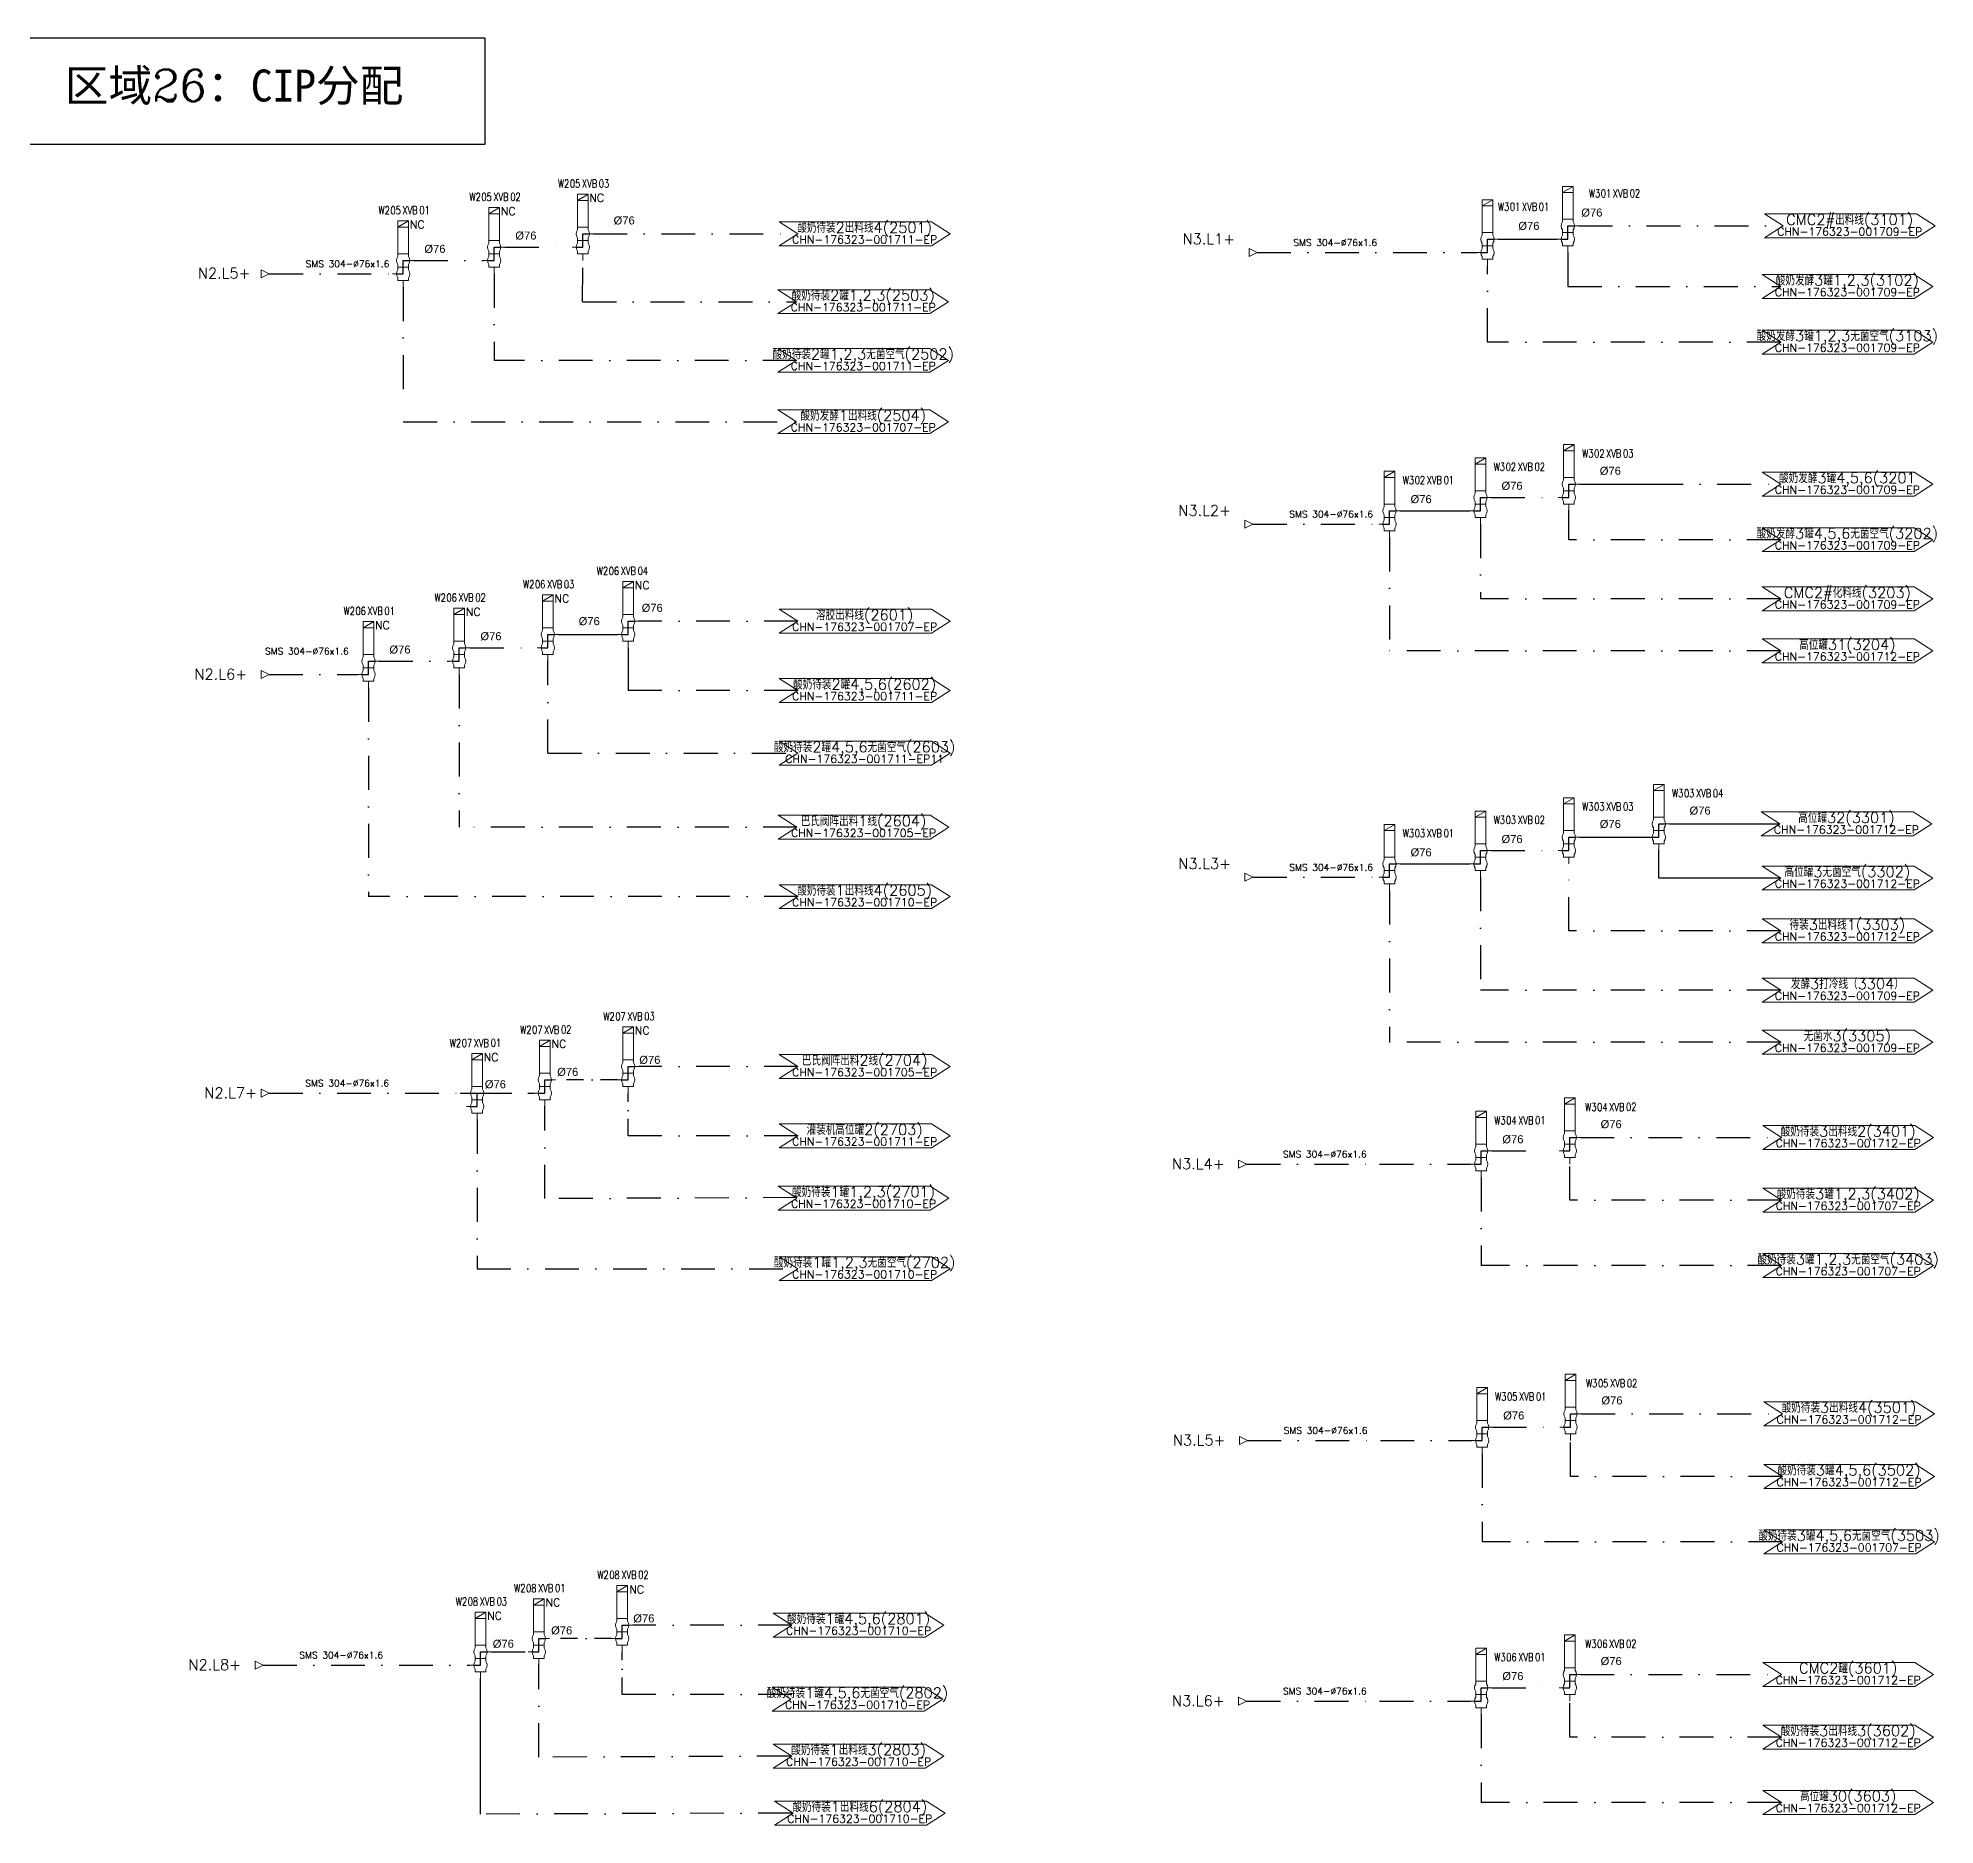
# Model space of a CAD drawing. Header units: inches. Extents: x 22846 to 24213, y 20743 to 21669.
# Drawn here: x 23501 to 24213, y 20998 to 21669 of the extents above; entities that cross this region are included whole.
import ezdxf
from ezdxf.enums import TextEntityAlignment as Align

# ---------------------------------------------------------------- set-up
doc = ezdxf.new("R2010")
doc.units = ezdxf.units.IN
doc.header["$MEASUREMENT"] = 0
doc.linetypes.add('DASHDOT2', pattern=[12.7, 6.35, -3.175, 0, -3.175])
doc.layers.add('31 Equipment', color=7, linetype='Continuous', lineweight=9)
doc.layers.add('61 Revision Cloud', color=1, linetype='Continuous', lineweight=9)
for name, color, linetype in [('DIAMETRE', 7, 'Continuous'), ('MATERIEL-DIVERS', 7, 'Continuous'), ('REPERES', 7, 'Continuous'), ('techn-data', 7, 'Continuous'), ('TEXTES', 7, 'Continuous'), ('TUYAUTERIE-NEP', 4, 'DASHDOT2'), ('TXT_FR', 7, 'Continuous')]:
    doc.layers.add(name, color=color, linetype=linetype)
doc.layers.get('REPERES').off()
doc.styles.add('ROMANC', font='romanc')
doc.styles.add('ROMANS', font='ROMANS.SHX')
doc.styles.get("Standard").update_dxf_attribs({"font": 'arial.ttf'})
doc.styles.add('USER1', font='TXT.SHX', dxfattribs={"bigfont": 'gbcbig.shx'})

# ---------------------------------------------------------------- blocks, each defined once
blk = doc.blocks.new('APV-SIGN-ARW-FLOW-1')
at = {"layer": '31 Equipment'}
for p, q in [((-1.5, -1.5), (-1.5, 1.5)), ((-1.5, 1.5), (1.5, 0)), ((1.5, 0), (-1.5, -1.5))]:
    blk.add_line(p, q, dxfattribs=at)
blk = doc.blocks.new('SMS-316-76')
at = {"layer": 'techn-data', "style": 'ROMANS'}
blk.add_text('SMS 304-%%C76x1.6', height=2.5, dxfattribs=at).set_placement((1.64, 2.84), align=Align.MIDDLE_CENTER)
blk = doc.blocks.new('APV-SIGN-ARW-DWG-1')
at = {"layer": '31 Equipment'}
for p, q in [((-32, 4.49), (25, 4.49)), ((-32, 4.49), (-25, 0)), ((-25, 0), (-32, -4.49)), ((25, 4.49), (32, 0)), ((32, 0), (25, -4.49)), ((-32, -4.49), (25, -4.49))]:
    blk.add_line(p, q, dxfattribs=at)
at = {"layer": '31 Equipment', "style": 'ROMANS', "width": 0.8}
for tag, p in [('TEXT1', (0, 0.37)), ('TEXT2', (0, -3.63))]:
    blk.add_attdef(tag, text='', height=3, dxfattribs=at).set_placement(p, align=Align.CENTER)
blk = doc.blocks.new('REPNORM1')
at = {"layer": 'TEXTES', "style": 'ROMANS', "width": 0.75}
for tag, p in [('ZONE', (-9.75, -1.25)), ('SOUSZONE', (-5.25, -1.25)), ('ELEMENT', (-0.75, -1.25)), ('NUM', (5.59, -1.22))]:
    blk.add_attdef(tag, p, '', height=3, dxfattribs=at)
blk = doc.blocks.new('APV-VLV-SSEAT-SW43-11')
at = {"layer": '31 Equipment', "ltscale": 38}
for p, q in [((-2, 6.5), (-2, 7.5)), ((2, 6.5), (2, 7.5)), ((-4, 0), (-2.5, 0)), ((-2, 2.5), (-2, 3.5)), ((-2, 2.5), (2, 2.5)), ((-2, 1.5), (-2, 2.5)), ((2, 2.5), (2, 3.5)), ((2, 1.5), (2, 2.5)), ((2.5, 5), (4, 5)), ((-2, -2.5), (-2, -1.5)), ((-2, -2.5), (2, -2.5)), ((0, -5), (0, -2.5)), ((2, -2.5), (2, -1.5))]:
    blk.add_line(p, q, dxfattribs=at)
at = {"layer": '31 Equipment', "lineweight": 30}
for p, q in [((-2.5, 0), (0, 0)), ((0, 5), (2.5, 5))]:
    blk.add_line(p, q, dxfattribs=at)
at = {"layer": '31 Equipment', "lineweight": 30, "ltscale": 38}
blk.add_line((0, 0), (0, 5), dxfattribs=at)
at = {"layer": '31 Equipment', "ltscale": 38}
blk.add_lwpolyline([(-2, 7.5), (2, 7.5), (2, 17.5), (-2, 17.5)], close=True, dxfattribs=at)
for centre, start, end in [((0, 5), 143.1301, 216.8699), ((0, 0), 143.1301, 216.8699), ((0, 5), 323.1301, 36.8699), ((0, 0), 323.1301, 36.8699)]:
    blk.add_arc(centre, 2.5, start, end, dxfattribs=at)
blk = doc.blocks.new('A$C67AE6050')
at = {"layer": '31 Equipment'}
for p, q in [((2, 22.5), (2, 24.84)), ((2, 24.84), (6, 24.84)), ((2, 22.5), (6, 24.84)), ((6, 24.84), (6, 22.5))]:
    blk.add_line(p, q, dxfattribs=at)
blk.add_blockref('APV-VLV-SSEAT-SW43-11', (4, 5), dxfattribs=at)

msp = doc.modelspace()

# ---------------------------------------------------------------- linework, layer by layer
at = {"layer": 'MATERIEL-DIVERS'}
msp.add_lwpolyline([(23668.9, 21668.53), (23668.9, 21628.53), (23458.12, 21628.53), (23458.12, 21668.53)], close=True, dxfattribs=at)
at = {"layer": 'TUYAUTERIE-NEP', "ltscale": 2}
for p, q in [((24079.03, 21598.04), (24155.7, 21598.04)), ((23676.47, 21590.08), (23701.65, 21590.08)), ((23709.65, 21595.08), (23785.84, 21595.08)), ((23642.37, 21585.08), (23668.47, 21585.08)), ((23705.55, 21569.65), (23705.65, 21585.29)), ((23958.5, 21588.04), (24040.88, 21588.04)), ((24044.88, 21554.51), (24044.88, 21583.04)), ((23588.14, 21580.08), (23634.37, 21580.08)), ((23638.37, 21575.08), (23638.37, 21524.65)), ((23672.47, 21580.08), (23672.47, 21547.65)), ((24075.03, 21575.33), (24154.82, 21575.33)), ((23705.55, 21569.65), (23785.84, 21569.65)), ((24154.82, 21554.51), (24044.88, 21554.51)), ((23785.84, 21547.65), (23672.47, 21547.65)), ((23638.37, 21524.65), (23785.84, 21524.65)), ((24046.23, 21496.23), (24071.41, 21496.23)), ((24105.56, 21501.23), (24154.82, 21501.23)), ((24075.41, 21480.41), (24075.41, 21491.44)), ((23956.95, 21486.23), (24004.13, 21486.23)), ((24042.23, 21486.23), (24042.23, 21458.22)), ((24008.13, 21481.23), (24008.13, 21438.7)), ((24154.82, 21480.41), (24075.41, 21480.41)), ((24154.82, 21458.22), (24042.23, 21458.22)), ((23786.36, 21449.84), (23726.7, 21449.84)), ((23663.37, 21439.84), (23688.55, 21439.84)), ((23629.27, 21434.84), (23655.37, 21434.84)), ((23692.55, 21400.34), (23692.55, 21435.05)), ((24154.82, 21438.7), (24008.13, 21438.7)), ((23588.03, 21429.84), (23621.27, 21429.84)), ((23659.37, 21429.84), (23659.37, 21372.57)), ((23625.27, 21424.84), (23625.27, 21346.57)), ((23786.36, 21423.84), (23722.7, 21423.84)), ((23692.55, 21400.34), (23786.36, 21400.34)), ((23785.94, 21372.57), (23659.37, 21372.57)), ((24105.56, 21368.82), (24106.58, 21368.82)), ((24046.23, 21363.82), (24071.41, 21363.82)), ((24109.08, 21353.56), (24109.08, 21364.02)), ((23956.95, 21353.82), (24004.13, 21353.82)), ((24042.23, 21353.82), (24042.23, 21311.51)), ((24075.41, 21333.7), (24075.41, 21359.02)), ((24008.13, 21348.82), (24008.13, 21292)), ((23786.36, 21346.57), (23625.27, 21346.57)), ((24154.82, 21333.7), (24075.41, 21333.7)), ((24154.82, 21311.51), (24042.23, 21311.51)), ((24154.82, 21292), (24008.13, 21292)), ((23786.36, 21282.86), (23726.7, 21282.86)), ((23588.03, 21272.86), (23662.03, 21272.86)), ((23659.74, 21272.86), (23687.49, 21272.86)), ((23666.03, 21272.86), (23687.49, 21272.86)), ((23666.03, 21262.86), (23666.03, 21207.08)), ((23691.49, 21233.35), (23691.49, 21268.06)), ((23786.36, 21256.86), (23722.7, 21256.86)), ((24079.73, 21256.24), (24155.13, 21256.24)), ((24046.54, 21251.24), (24071.73, 21251.24)), ((23954.57, 21246.24), (24004.44, 21246.24)), ((24004.44, 21246.24), (24038.54, 21246.24)), ((24042.54, 21241.24), (24042.54, 21208.24)), ((24075.73, 21232.74), (24075.73, 21246.45)), ((23785.94, 21233.73), (23691.49, 21233.35)), ((24155.13, 21232.74), (24075.73, 21232.74)), ((23666.03, 21207.08), (23786.36, 21207.08)), ((24155.13, 21208.24), (24042.54, 21208.24)), ((24046.85, 21147.67), (24072.04, 21147.67)), ((24080.04, 21152.67), (24155.45, 21152.67)), ((23954.88, 21142.67), (24004.75, 21142.67)), ((24004.75, 21142.67), (24038.85, 21142.67)), ((24076.04, 21129.17), (24076.04, 21142.87)), ((24042.85, 21137.67), (24042.85, 21104.67)), ((24155.45, 21129.17), (24076.04, 21129.17)), ((24155.45, 21104.67), (24042.85, 21104.67)), ((23784.1, 21073.45), (23724.44, 21073.45)), ((23671.35, 21063.45), (23685.23, 21063.45)), ((23585.77, 21058.45), (23663.35, 21058.45)), ((23689.23, 21023.94), (23689.23, 21058.65)), ((24046.54, 21049.97), (24071.73, 21049.97)), ((24079.73, 21054.97), (24155.13, 21054.97)), ((23784.1, 21047.45), (23720.44, 21047.45)), ((23954.57, 21044.97), (24004.44, 21044.97)), ((24004.44, 21044.97), (24038.54, 21044.97)), ((24075.73, 21031.47), (24075.73, 21045.17)), ((24042.54, 21039.97), (24042.54, 21006.97)), ((24155.13, 21031.47), (24075.73, 21031.47)), ((23783.68, 21024.32), (23689.23, 21023.94)), ((24155.13, 21006.97), (24042.54, 21006.97)), ((23784.1, 21002.97), (23667.35, 21002.59))]:
    msp.add_line(p, q, dxfattribs=at)
at = {"layer": 'TUYAUTERIE-NEP', "linetype": 'ByBlock'}
for p, q in [((24048.88, 21593.04), (24071.03, 21593.04)), ((24075.03, 21588.04), (24075.03, 21575.33)), ((24079.41, 21501.23), (24105.56, 21501.23)), ((24012.13, 21491.23), (24038.23, 21491.23)), ((23696.55, 21444.84), (23718.7, 21444.84)), ((23722.7, 21439.84), (23722.7, 21423.84)), ((24079.41, 21368.82), (24105.56, 21368.82)), ((24113.08, 21373.82), (24154.48, 21373.82)), ((24012.13, 21358.82), (24038.23, 21358.82)), ((24154.82, 21353.56), (24109.08, 21353.56)), ((23667.35, 21002.59), (23667.35, 21053.45))]:
    msp.add_line(p, q, dxfattribs=at)
at = {"layer": 'TUYAUTERIE-NEP'}
for p, q in [((23718.7, 21277.86), (23695.49, 21277.86)), ((23722.7, 21256.86), (23722.7, 21272.86)), ((23716.44, 21068.45), (23693.23, 21068.45)), ((23720.44, 21047.45), (23720.44, 21063.45))]:
    msp.add_line(p, q, dxfattribs=at)

# ---------------------------------------------------------------- block references
at = {"layer": '61 Revision Cloud'}
for p in [(23701.65, 21585.08), (24071.03, 21588.04), (23668.47, 21580.08), (24040.88, 21583.04), (23634.37, 21575.08), (24038.23, 21486.23), (24071.41, 21491.23), (24004.13, 21481.23), (23718.7, 21439.84), (23655.37, 21429.84), (23688.55, 21434.84), (23621.27, 21424.84), (24071.41, 21358.82), (24105.08, 21363.82), (24038.23, 21353.82), (24004.13, 21348.82), (23718.7, 21272.86), (23687.49, 21267.86), (23662.03, 21262.86), (24071.73, 21246.24), (24038.54, 21241.24), (24038.85, 21137.67), (24072.04, 21142.67), (23716.44, 21063.45), (23663.35, 21053.45), (23685.23, 21058.45), (24071.73, 21044.97), (24038.54, 21039.97)]:
    msp.add_blockref('A$C67AE6050', p, dxfattribs=at)
at = {"layer": 'MATERIEL-DIVERS'}
ref = msp.add_blockref('APV-SIGN-ARW-DWG-1', (24180.7, 21598.04), dxfattribs=at)
ref.add_attrib('TEXT1', 'CMC2#出料线(3101)', dxfattribs={"layer": '31 Equipment', "height": 4, "style": 'USER1'}).set_placement((24180.7, 21598.41), align=Align.CENTER)
ref.add_attrib('TEXT2', 'CHN-176323-001709-EP', dxfattribs={"layer": '31 Equipment', "height": 3, "style": 'USER1'}).set_placement((24180.7, 21594.41), align=Align.CENTER)
ref = msp.add_blockref('APV-SIGN-ARW-DWG-1', (23811.36, 21595.08), dxfattribs=at)
ref.add_attrib('TEXT1', '酸奶待装2出料线4(2501)', dxfattribs={"layer": '31 Equipment', "height": 4, "style": 'USER1'}).set_placement((23811.36, 21595.45), align=Align.CENTER)
ref.add_attrib('TEXT2', 'CHN-176323-001711-EP', dxfattribs={"layer": '31 Equipment', "height": 3, "style": 'USER1'}).set_placement((23811.36, 21591.45), align=Align.CENTER)
at = {"layer": 'MATERIEL-DIVERS', "xscale": -1, "rotation": 180}
for p in [(23957, 21588.04), (23586.64, 21580.08), (23955.45, 21486.23), (23586.53, 21429.84), (23955.45, 21353.82), (23586.53, 21272.86), (23953.07, 21246.24), (23953.07, 21246.24), (23953.38, 21142.67), (23953.38, 21142.67), (23584.27, 21058.45), (23953.07, 21044.97), (23953.07, 21044.97)]:
    msp.add_blockref('APV-SIGN-ARW-FLOW-1', p, dxfattribs=at)
at = {"layer": 'MATERIEL-DIVERS'}
ref = msp.add_blockref('APV-SIGN-ARW-DWG-1', (23810.84, 21569.65), dxfattribs=at)
ref.add_attrib('TEXT1', '酸奶待装2罐1,2,3(2503)', dxfattribs={"layer": '31 Equipment', "height": 4, "style": 'USER1'}).set_placement((23810.84, 21570.03), align=Align.CENTER)
ref.add_attrib('TEXT2', 'CHN-176323-001711-EP', dxfattribs={"layer": '31 Equipment', "height": 3, "style": 'USER1'}).set_placement((23810.84, 21566.03), align=Align.CENTER)
ref = msp.add_blockref('APV-SIGN-ARW-DWG-1', (24179.82, 21575.33), dxfattribs=at)
ref.add_attrib('TEXT1', '酸奶发酵3罐1,2,3(3102)', dxfattribs={"layer": '31 Equipment', "height": 4, "style": 'USER1'}).set_placement((24179.82, 21575.71), align=Align.CENTER)
ref.add_attrib('TEXT2', 'CHN-176323-001709-EP', dxfattribs={"layer": '31 Equipment', "height": 3, "style": 'USER1'}).set_placement((24179.82, 21571.71), align=Align.CENTER)
ref = msp.add_blockref('APV-SIGN-ARW-DWG-1', (24179.82, 21554.51), dxfattribs=at)
ref.add_attrib('TEXT1', '酸奶发酵3罐1,2,3无菌空气(3103)', dxfattribs={"layer": '31 Equipment', "height": 4, "style": 'USER1'}).set_placement((24179.82, 21554.88), align=Align.CENTER)
ref.add_attrib('TEXT2', 'CHN-176323-001709-EP', dxfattribs={"layer": '31 Equipment', "height": 3, "style": 'USER1'}).set_placement((24179.82, 21550.88), align=Align.CENTER)
ref = msp.add_blockref('APV-SIGN-ARW-DWG-1', (23810.84, 21547.65), dxfattribs=at)
ref.add_attrib('TEXT1', '酸奶待装2罐1,2,3无菌空气(2502)', dxfattribs={"layer": '31 Equipment', "height": 4, "style": 'USER1'}).set_placement((23810.84, 21548.03), align=Align.CENTER)
ref.add_attrib('TEXT2', 'CHN-176323-001711-EP', dxfattribs={"layer": '31 Equipment', "height": 3, "style": 'USER1'}).set_placement((23810.84, 21544.03), align=Align.CENTER)
ref = msp.add_blockref('APV-SIGN-ARW-DWG-1', (23810.84, 21524.65), dxfattribs=at)
ref.add_attrib('TEXT1', '酸奶发酵1出料线(2504)', dxfattribs={"layer": '31 Equipment', "height": 4, "style": 'USER1'}).set_placement((23810.84, 21525.03), align=Align.CENTER)
ref.add_attrib('TEXT2', 'CHN-176323-001707-EP', dxfattribs={"layer": '31 Equipment', "height": 3, "style": 'USER1'}).set_placement((23810.84, 21521.03), align=Align.CENTER)
ref = msp.add_blockref('APV-SIGN-ARW-DWG-1', (24179.82, 21501.23), dxfattribs=at)
ref.add_attrib('TEXT1', '酸奶发酵3罐4,5,6(3201', dxfattribs={"layer": '31 Equipment', "height": 4, "style": 'USER1'}).set_placement((24179.82, 21501.61), align=Align.CENTER)
ref.add_attrib('TEXT2', 'CHN-176323-001709-EP', dxfattribs={"layer": '31 Equipment', "height": 3, "style": 'USER1'}).set_placement((24179.82, 21497.61), align=Align.CENTER)
ref = msp.add_blockref('APV-SIGN-ARW-DWG-1', (24179.82, 21480.41), dxfattribs=at)
ref.add_attrib('TEXT1', '酸奶发酵3罐4,5,6无菌空气(3202)', dxfattribs={"layer": '31 Equipment', "height": 4, "style": 'USER1'}).set_placement((24179.82, 21480.78), align=Align.CENTER)
ref.add_attrib('TEXT2', 'CHN-176323-001709-EP', dxfattribs={"layer": '31 Equipment', "height": 3, "style": 'USER1'}).set_placement((24179.82, 21476.78), align=Align.CENTER)
ref = msp.add_blockref('APV-SIGN-ARW-DWG-1', (24179.82, 21458.22), dxfattribs=at)
ref.add_attrib('TEXT1', 'CMC2#化料线(3203)', dxfattribs={"layer": '31 Equipment', "height": 4, "style": 'USER1'}).set_placement((24179.82, 21458.59), align=Align.CENTER)
ref.add_attrib('TEXT2', 'CHN-176323-001709-EP', dxfattribs={"layer": '31 Equipment', "height": 3, "style": 'USER1'}).set_placement((24179.82, 21454.59), align=Align.CENTER)
ref = msp.add_blockref('APV-SIGN-ARW-DWG-1', (23811.36, 21449.84), dxfattribs=at)
ref.add_attrib('TEXT1', '溶胶出料线(2601)', dxfattribs={"layer": '31 Equipment', "height": 4, "style": 'USER1'}).set_placement((23811.36, 21450.22), align=Align.CENTER)
ref.add_attrib('TEXT2', 'CHN-176323-001707-EP', dxfattribs={"layer": '31 Equipment', "height": 3, "style": 'USER1'}).set_placement((23811.36, 21446.22), align=Align.CENTER)
ref = msp.add_blockref('APV-SIGN-ARW-DWG-1', (24179.82, 21438.7), dxfattribs=at)
ref.add_attrib('TEXT1', '高位罐31(3204)', dxfattribs={"layer": '31 Equipment', "height": 4, "style": 'USER1'}).set_placement((24179.82, 21439.08), align=Align.CENTER)
ref.add_attrib('TEXT2', 'CHN-176323-001712-EP', dxfattribs={"layer": '31 Equipment', "height": 3, "style": 'USER1'}).set_placement((24179.82, 21435.08), align=Align.CENTER)
ref = msp.add_blockref('APV-SIGN-ARW-DWG-1', (23811.36, 21423.85), dxfattribs=at)
ref.add_attrib('TEXT1', '酸奶待装2罐4,5,6(2602)', dxfattribs={"layer": '31 Equipment', "height": 4, "style": 'USER1'}).set_placement((23811.36, 21424.22), align=Align.CENTER)
ref.add_attrib('TEXT2', 'CHN-176323-001711-EP', dxfattribs={"layer": '31 Equipment', "height": 3, "style": 'USER1'}).set_placement((23811.36, 21420.22), align=Align.CENTER)
ref = msp.add_blockref('APV-SIGN-ARW-DWG-1', (23811.36, 21400.34), dxfattribs=at)
ref.add_attrib('TEXT1', '酸奶待装2罐4,5,6无菌空气(2603)', dxfattribs={"layer": '31 Equipment', "height": 4, "style": 'USER1'}).set_placement((23811.36, 21400.72), align=Align.CENTER)
ref.add_attrib('TEXT2', 'CHN-176323-001711-EP11', dxfattribs={"layer": '31 Equipment', "height": 3, "style": 'USER1'}).set_placement((23811.36, 21396.72), align=Align.CENTER)
ref = msp.add_blockref('APV-SIGN-ARW-DWG-1', (23810.94, 21372.57), dxfattribs=at)
ref.add_attrib('TEXT1', '巴氏阀阵出料1线(2604)', dxfattribs={"layer": '31 Equipment', "height": 4, "style": 'USER1'}).set_placement((23810.94, 21372.94), align=Align.CENTER)
ref.add_attrib('TEXT2', 'CHN-176323-001705-EP', dxfattribs={"layer": '31 Equipment', "height": 3, "style": 'USER1'}).set_placement((23810.94, 21368.94), align=Align.CENTER)
ref = msp.add_blockref('APV-SIGN-ARW-DWG-1', (24179.48, 21373.82), dxfattribs=at)
ref.add_attrib('TEXT1', '高位罐32(3301)', dxfattribs={"layer": '31 Equipment', "height": 4, "style": 'USER1'}).set_placement((24179.48, 21374.19), align=Align.CENTER)
ref.add_attrib('TEXT2', 'CHN-176323-001712-EP', dxfattribs={"layer": '31 Equipment', "height": 3, "style": 'USER1'}).set_placement((24179.48, 21370.19), align=Align.CENTER)
ref = msp.add_blockref('APV-SIGN-ARW-DWG-1', (24179.82, 21353.56), dxfattribs=at)
ref.add_attrib('TEXT1', '高位罐3无菌空气(3302)', dxfattribs={"layer": '31 Equipment', "height": 4, "style": 'USER1'}).set_placement((24179.82, 21353.93), align=Align.CENTER)
ref.add_attrib('TEXT2', 'CHN-176323-001712-EP', dxfattribs={"layer": '31 Equipment', "height": 3, "style": 'USER1'}).set_placement((24179.82, 21349.93), align=Align.CENTER)
ref = msp.add_blockref('APV-SIGN-ARW-DWG-1', (23811.36, 21346.57), dxfattribs=at)
ref.add_attrib('TEXT1', '酸奶待装1出料线4(2605)', dxfattribs={"layer": '31 Equipment', "height": 4, "style": 'USER1'}).set_placement((23811.36, 21346.94), align=Align.CENTER)
ref.add_attrib('TEXT2', 'CHN-176323-001710-EP', dxfattribs={"layer": '31 Equipment', "height": 3, "style": 'USER1'}).set_placement((23811.36, 21342.94), align=Align.CENTER)
ref = msp.add_blockref('APV-SIGN-ARW-DWG-1', (24179.82, 21333.7), dxfattribs=at)
ref.add_attrib('TEXT1', '待装3出料线1(3303)', dxfattribs={"layer": '31 Equipment', "height": 4, "style": 'USER1'}).set_placement((24179.82, 21334.08), align=Align.CENTER)
ref.add_attrib('TEXT2', 'CHN-176323-001712-EP', dxfattribs={"layer": '31 Equipment', "height": 3, "style": 'USER1'}).set_placement((24179.82, 21330.08), align=Align.CENTER)
ref = msp.add_blockref('APV-SIGN-ARW-DWG-1', (24179.82, 21311.51), dxfattribs=at)
ref.add_attrib('TEXT1', '发酵3打冷线（3304）', dxfattribs={"layer": '31 Equipment', "height": 4, "style": 'USER1'}).set_placement((24179.82, 21311.89), align=Align.CENTER)
ref.add_attrib('TEXT2', 'CHN-176323-001709-EP', dxfattribs={"layer": '31 Equipment', "height": 3, "style": 'USER1'}).set_placement((24179.82, 21307.89), align=Align.CENTER)
ref = msp.add_blockref('APV-SIGN-ARW-DWG-1', (24179.82, 21292), dxfattribs=at)
ref.add_attrib('TEXT1', '无菌水3(3305)', dxfattribs={"layer": '31 Equipment', "height": 4, "style": 'USER1'}).set_placement((24179.82, 21292.37), align=Align.CENTER)
ref.add_attrib('TEXT2', 'CHN-176323-001709-EP', dxfattribs={"layer": '31 Equipment', "height": 3, "style": 'USER1'}).set_placement((24179.82, 21288.37), align=Align.CENTER)
ref = msp.add_blockref('APV-SIGN-ARW-DWG-1', (23811.36, 21282.86), dxfattribs=at)
ref.add_attrib('TEXT1', '巴氏阀阵出料2线(2704)', dxfattribs={"layer": '31 Equipment', "height": 4, "style": 'USER1'}).set_placement((23811.36, 21283.23), align=Align.CENTER)
ref.add_attrib('TEXT2', 'CHN-176323-001705-EP', dxfattribs={"layer": '31 Equipment', "height": 3, "style": 'USER1'}).set_placement((23811.36, 21279.23), align=Align.CENTER)
ref = msp.add_blockref('APV-SIGN-ARW-DWG-1', (23811.36, 21256.86), dxfattribs=at)
ref.add_attrib('TEXT1', '灌装机高位罐2(2703)', dxfattribs={"layer": '31 Equipment', "height": 4, "style": 'USER1'}).set_placement((23811.36, 21257.23), align=Align.CENTER)
ref.add_attrib('TEXT2', 'CHN-176323-001711-EP', dxfattribs={"layer": '31 Equipment', "height": 3, "style": 'USER1'}).set_placement((23811.36, 21253.23), align=Align.CENTER)
ref = msp.add_blockref('APV-SIGN-ARW-DWG-1', (24180.13, 21256.24), dxfattribs=at)
ref.add_attrib('TEXT1', '酸奶待装3出料线2(3401)', dxfattribs={"layer": '31 Equipment', "height": 4, "style": 'USER1'}).set_placement((24180.13, 21256.62), align=Align.CENTER)
ref.add_attrib('TEXT2', 'CHN-176323-001712-EP', dxfattribs={"layer": '31 Equipment', "height": 3, "style": 'USER1'}).set_placement((24180.13, 21252.62), align=Align.CENTER)
ref = msp.add_blockref('APV-SIGN-ARW-DWG-1', (23810.94, 21233.54), dxfattribs=at)
ref.add_attrib('TEXT1', '酸奶待装1罐1,2,3(2701)', dxfattribs={"layer": '31 Equipment', "height": 4, "style": 'USER1'}).set_placement((23810.94, 21233.91), align=Align.CENTER)
ref.add_attrib('TEXT2', 'CHN-176323-001710-EP', dxfattribs={"layer": '31 Equipment', "height": 3, "style": 'USER1'}).set_placement((23810.94, 21229.91), align=Align.CENTER)
ref = msp.add_blockref('APV-SIGN-ARW-DWG-1', (24180.13, 21232.74), dxfattribs=at)
ref.add_attrib('TEXT1', '酸奶待装3罐1,2,3(3402)', dxfattribs={"layer": '31 Equipment', "height": 4, "style": 'USER1'}).set_placement((24180.13, 21233.12), align=Align.CENTER)
ref.add_attrib('TEXT2', 'CHN-176323-001707-EP', dxfattribs={"layer": '31 Equipment', "height": 3, "style": 'USER1'}).set_placement((24180.13, 21229.12), align=Align.CENTER)
ref = msp.add_blockref('APV-SIGN-ARW-DWG-1', (23811.36, 21207.08), dxfattribs=at)
ref.add_attrib('TEXT1', '酸奶待装1罐1,2,3无菌空气(2702)', dxfattribs={"layer": '31 Equipment', "height": 4, "style": 'USER1'}).set_placement((23811.36, 21207.45), align=Align.CENTER)
ref.add_attrib('TEXT2', 'CHN-176323-001710-EP', dxfattribs={"layer": '31 Equipment', "height": 3, "style": 'USER1'}).set_placement((23811.36, 21203.45), align=Align.CENTER)
ref = msp.add_blockref('APV-SIGN-ARW-DWG-1', (24180.13, 21208.24), dxfattribs=at)
ref.add_attrib('TEXT1', '酸奶待装3罐1,2,3无菌空气(3403)', dxfattribs={"layer": '31 Equipment', "height": 4, "style": 'USER1'}).set_placement((24180.13, 21208.62), align=Align.CENTER)
ref.add_attrib('TEXT2', 'CHN-176323-001707-EP', dxfattribs={"layer": '31 Equipment', "height": 3, "style": 'USER1'}).set_placement((24180.13, 21204.62), align=Align.CENTER)
ref = msp.add_blockref('APV-SIGN-ARW-DWG-1', (24180.45, 21152.67), dxfattribs=at)
ref.add_attrib('TEXT1', '酸奶待装3出料线4(3501)', dxfattribs={"layer": '31 Equipment', "height": 4, "style": 'USER1'}).set_placement((24180.45, 21153.04), align=Align.CENTER)
ref.add_attrib('TEXT2', 'CHN-176323-001712-EP', dxfattribs={"layer": '31 Equipment', "height": 3, "style": 'USER1'}).set_placement((24180.45, 21149.04), align=Align.CENTER)
ref = msp.add_blockref('APV-SIGN-ARW-DWG-1', (24180.45, 21129.17), dxfattribs=at)
ref.add_attrib('TEXT1', '酸奶待装3罐4,5,6(3502)', dxfattribs={"layer": '31 Equipment', "height": 4, "style": 'USER1'}).set_placement((24180.45, 21129.54), align=Align.CENTER)
ref.add_attrib('TEXT2', 'CHN-176323-001712-EP', dxfattribs={"layer": '31 Equipment', "height": 3, "style": 'USER1'}).set_placement((24180.45, 21125.54), align=Align.CENTER)
ref = msp.add_blockref('APV-SIGN-ARW-DWG-1', (24180.45, 21104.67), dxfattribs=at)
ref.add_attrib('TEXT1', '酸奶待装3罐4,5,6无菌空气(3503)', dxfattribs={"layer": '31 Equipment', "height": 4, "style": 'USER1'}).set_placement((24180.45, 21105.04), align=Align.CENTER)
ref.add_attrib('TEXT2', 'CHN-176323-001707-EP', dxfattribs={"layer": '31 Equipment', "height": 3, "style": 'USER1'}).set_placement((24180.45, 21101.04), align=Align.CENTER)
ref = msp.add_blockref('APV-SIGN-ARW-DWG-1', (23809.1, 21073.45), dxfattribs=at)
ref.add_attrib('TEXT1', '酸奶待装1罐4,5,6(2801)', dxfattribs={"layer": '31 Equipment', "height": 4, "style": 'USER1'}).set_placement((23809.1, 21073.83), align=Align.CENTER)
ref.add_attrib('TEXT2', 'CHN-176323-001710-EP', dxfattribs={"layer": '31 Equipment', "height": 3, "style": 'USER1'}).set_placement((23809.1, 21069.83), align=Align.CENTER)
ref = msp.add_blockref('APV-SIGN-ARW-DWG-1', (24180.13, 21054.97), dxfattribs=at)
ref.add_attrib('TEXT1', 'CMC2罐(3601)', dxfattribs={"layer": '31 Equipment', "height": 4, "style": 'USER1'}).set_placement((24180.13, 21055.34), align=Align.CENTER)
ref.add_attrib('TEXT2', 'CHN-176323-001712-EP', dxfattribs={"layer": '31 Equipment', "height": 3, "style": 'USER1'}).set_placement((24180.13, 21051.34), align=Align.CENTER)
ref = msp.add_blockref('APV-SIGN-ARW-DWG-1', (23808.68, 21045.68), dxfattribs=at)
ref.add_attrib('TEXT1', '酸奶待装1罐4,5,6无菌空气(2802)', dxfattribs={"layer": '31 Equipment', "height": 4, "style": 'USER1'}).set_placement((23808.68, 21046.05), align=Align.CENTER)
ref.add_attrib('TEXT2', 'CHN-176323-001710-EP', dxfattribs={"layer": '31 Equipment', "height": 3, "style": 'USER1'}).set_placement((23808.68, 21042.05), align=Align.CENTER)
ref = msp.add_blockref('APV-SIGN-ARW-DWG-1', (24180.13, 21031.47), dxfattribs=at)
ref.add_attrib('TEXT1', '酸奶待装3出料线3(3602)', dxfattribs={"layer": '31 Equipment', "height": 4, "style": 'USER1'}).set_placement((24180.13, 21031.84), align=Align.CENTER)
ref.add_attrib('TEXT2', 'CHN-176323-001712-EP', dxfattribs={"layer": '31 Equipment', "height": 3, "style": 'USER1'}).set_placement((24180.13, 21027.84), align=Align.CENTER)
ref = msp.add_blockref('APV-SIGN-ARW-DWG-1', (23809.1, 21024.32), dxfattribs=at)
ref.add_attrib('TEXT1', '酸奶待装1出料线3(2803)', dxfattribs={"layer": '31 Equipment', "height": 4, "style": 'USER1'}).set_placement((23809.1, 21024.7), align=Align.CENTER)
ref.add_attrib('TEXT2', 'CHN-176323-001710-EP', dxfattribs={"layer": '31 Equipment', "height": 3, "style": 'USER1'}).set_placement((23809.1, 21020.7), align=Align.CENTER)
ref = msp.add_blockref('APV-SIGN-ARW-DWG-1', (23809.53, 21002.97), dxfattribs=at)
ref.add_attrib('TEXT1', '酸奶待装1出料线6(2804)', dxfattribs={"layer": '31 Equipment', "height": 4, "style": 'USER1'}).set_placement((23809.53, 21003.34), align=Align.CENTER)
ref.add_attrib('TEXT2', 'CHN-176323-001710-EP', dxfattribs={"layer": '31 Equipment', "height": 3, "style": 'USER1'}).set_placement((23809.53, 20999.34), align=Align.CENTER)
ref = msp.add_blockref('APV-SIGN-ARW-DWG-1', (24180.13, 21006.97), dxfattribs=at)
ref.add_attrib('TEXT1', '高位罐30(3603)', dxfattribs={"layer": '31 Equipment', "height": 4, "style": 'USER1'}).set_placement((24180.13, 21007.34), align=Align.CENTER)
ref.add_attrib('TEXT2', 'CHN-176323-001712-EP', dxfattribs={"layer": '31 Equipment', "height": 3, "style": 'USER1'}).set_placement((24180.13, 21003.34), align=Align.CENTER)
at = {"layer": 'REPERES'}
for p, values in [((23672.92, 21608.66), {'ZONE': 'W2', 'SOUSZONE': '05', 'ELEMENT': 'XVB', 'NUM': '02'}), ((23706.1, 21613.66), {'ZONE': 'W2', 'SOUSZONE': '05', 'ELEMENT': 'XVB', 'NUM': '03'}), ((24092.65, 21609.97), {'ZONE': 'W3', 'SOUSZONE': '01', 'ELEMENT': 'XVB', 'NUM': '02'}), ((23638.82, 21603.66), {'ZONE': 'W2', 'SOUSZONE': '05', 'ELEMENT': 'XVB', 'NUM': '01'}), ((24058.55, 21604.97), {'ZONE': 'W3', 'SOUSZONE': '01', 'ELEMENT': 'XVB', 'NUM': '01'}), ((24090.14, 21512.48), {'ZONE': 'W3', 'SOUSZONE': '02', 'ELEMENT': 'XVB', 'NUM': '03'}), ((24022.86, 21502.48), {'ZONE': 'W3', 'SOUSZONE': '02', 'ELEMENT': 'XVB', 'NUM': '01'}), ((24056.96, 21507.48), {'ZONE': 'W3', 'SOUSZONE': '02', 'ELEMENT': 'XVB', 'NUM': '02'}), ((23720.67, 21468.43), {'ZONE': 'W2', 'SOUSZONE': '06', 'ELEMENT': 'XVB', 'NUM': '04'}), ((23693, 21463.43), {'ZONE': 'W2', 'SOUSZONE': '06', 'ELEMENT': 'XVB', 'NUM': '03'}), ((23625.72, 21453.43), {'ZONE': 'W2', 'SOUSZONE': '06', 'ELEMENT': 'XVB', 'NUM': '01'}), ((23659.82, 21458.43), {'ZONE': 'W2', 'SOUSZONE': '06', 'ELEMENT': 'XVB', 'NUM': '02'}), ((24123.81, 21385.07), {'ZONE': 'W3', 'SOUSZONE': '03', 'ELEMENT': 'XVB', 'NUM': '04'}), ((24056.96, 21375.07), {'ZONE': 'W3', 'SOUSZONE': '03', 'ELEMENT': 'XVB', 'NUM': '02'}), ((24090.14, 21380.07), {'ZONE': 'W3', 'SOUSZONE': '03', 'ELEMENT': 'XVB', 'NUM': '03'}), ((24022.86, 21370.07), {'ZONE': 'W3', 'SOUSZONE': '03', 'ELEMENT': 'XVB', 'NUM': '01'}), ((23691.94, 21296.44), {'ZONE': 'W2', 'SOUSZONE': '07', 'ELEMENT': 'XVB', 'NUM': '02'}), ((23723.14, 21301.44), {'ZONE': 'W2', 'SOUSZONE': '07', 'ELEMENT': 'XVB', 'NUM': '03'}), ((23665.55, 21291.44), {'ZONE': 'W2', 'SOUSZONE': '07', 'ELEMENT': 'XVB', 'NUM': '01'}), ((24091.27, 21267.44), {'ZONE': 'W3', 'SOUSZONE': '04', 'ELEMENT': 'XVB', 'NUM': '02'}), ((24057.17, 21262.44), {'ZONE': 'W3', 'SOUSZONE': '04', 'ELEMENT': 'XVB', 'NUM': '01'}), ((24091.58, 21163.86), {'ZONE': 'W3', 'SOUSZONE': '05', 'ELEMENT': 'XVB', 'NUM': '02'}), ((24057.48, 21158.86), {'ZONE': 'W3', 'SOUSZONE': '05', 'ELEMENT': 'XVB', 'NUM': '01'}), ((23720.88, 21092.03), {'ZONE': 'W2', 'SOUSZONE': '08', 'ELEMENT': 'XVB', 'NUM': '02'}), ((23667.8, 21082.03), {'ZONE': 'W2', 'SOUSZONE': '08', 'ELEMENT': 'XVB', 'NUM': '03'}), ((23689.68, 21087.03), {'ZONE': 'W2', 'SOUSZONE': '08', 'ELEMENT': 'XVB', 'NUM': '01'}), ((24057.17, 21061.16), {'ZONE': 'W3', 'SOUSZONE': '06', 'ELEMENT': 'XVB', 'NUM': '01'}), ((24091.27, 21066.16), {'ZONE': 'W3', 'SOUSZONE': '06', 'ELEMENT': 'XVB', 'NUM': '02'})]:
    msp.add_blockref('REPNORM1', p, dxfattribs=at).add_auto_attribs(values)
at = {"layer": 'techn-data'}
for p in [(23986.18, 21588.95), (23615.82, 21580.99), (23984.63, 21487.14), (23600.59, 21435.75), (23984.63, 21354.72), (23615.71, 21273.76), (23982.25, 21247.15), (23982.25, 21247.15), (23982.56, 21143.57), (23982.56, 21143.57), (23613.45, 21059.35), (23982.25, 21045.87), (23982.25, 21045.87)]:
    msp.add_blockref('SMS-316-76', p, dxfattribs=at)

# ---------------------------------------------------------------- texts
at = {"layer": 'DIAMETRE'}
for p in [(24080.06, 21601.56), (23680.38, 21592.95), (23717.22, 21598.6), (24056.45, 21596.56), (23646.28, 21587.95), (24086.98, 21504.75), (24016.04, 21494.11), (24050.14, 21499.11), (23727.73, 21453.36), (23704.12, 21448.36), (23633.18, 21437.72), (23667.28, 21442.72), (24086.98, 21372.34), (24120.64, 21377.34), (24050.14, 21366.69), (24016.04, 21361.69), (23726.85, 21283.88), (23668.94, 21274.73), (23696.06, 21279.37), (24087.29, 21259.76), (24050.45, 21254.12), (24087.6, 21156.19), (24050.77, 21150.54), (23724.6, 21074.47), (23693.8, 21069.96), (23671.92, 21064.96), (24050.45, 21052.84), (24087.29, 21058.48)]:
    msp.add_text('%%C76', height=3, dxfattribs=at).set_placement(p)
at = {"layer": 'TEXTES', "style": 'ROMANS'}
for p in [(23708.14, 21607.09), (23674.95, 21602.09), (23640.85, 21597.09), (23725.18, 21461.86), (23661.85, 21451.86), (23695.04, 21456.86), (23627.76, 21446.86), (23725.18, 21294.87), (23693.98, 21289.87), (23668.51, 21284.87), (23691.72, 21080.46), (23723.11, 21085.3), (23669.84, 21075.46)]:
    msp.add_text('NC', height=3, dxfattribs=at).set_placement(p)
at = {"layer": 'TXT_FR', "attachment_point": 5, "style": 'ROMANC'}
for s, insert, char_height, width in [('{\\fSimSun|b0|i0|c134|p2;区域}26{\\fSimSun|b0|i0|c134|p2;：CIP分配}', (23574.94, 21650.02), 12, 392.2747), ('N3.L1+', (23940.41, 21593.18), 4, 28.4993), ('N2.L5+', (23571.22, 21580.34), 4, 28.4993), ('N3.L2+', (23938.85, 21491.37), 4, 28.4993), ('N2.L{\\Fromanc|c134;6}+', (23569.94, 21429.98), 4, 28.4993), ('N3.L3+', (23938.85, 21358.96), 4, 28.4993), ('N2.L7+', (23573.65, 21273), 4, 28.4993), ('N3.L4+', (23936.47, 21246.39), 4, 28.4993), ('N3.L5+', (23936.78, 21142.81), 4, 28.4993), ('N2.L8+', (23567.68, 21058.59), 4, 28.4993), ('N3.L6+', (23936.47, 21045.11), 4, 28.4993)]:
    msp.add_mtext(s, dxfattribs=dict(at, insert=insert, char_height=char_height, width=width))

doc.saveas('drawing.dxf')
